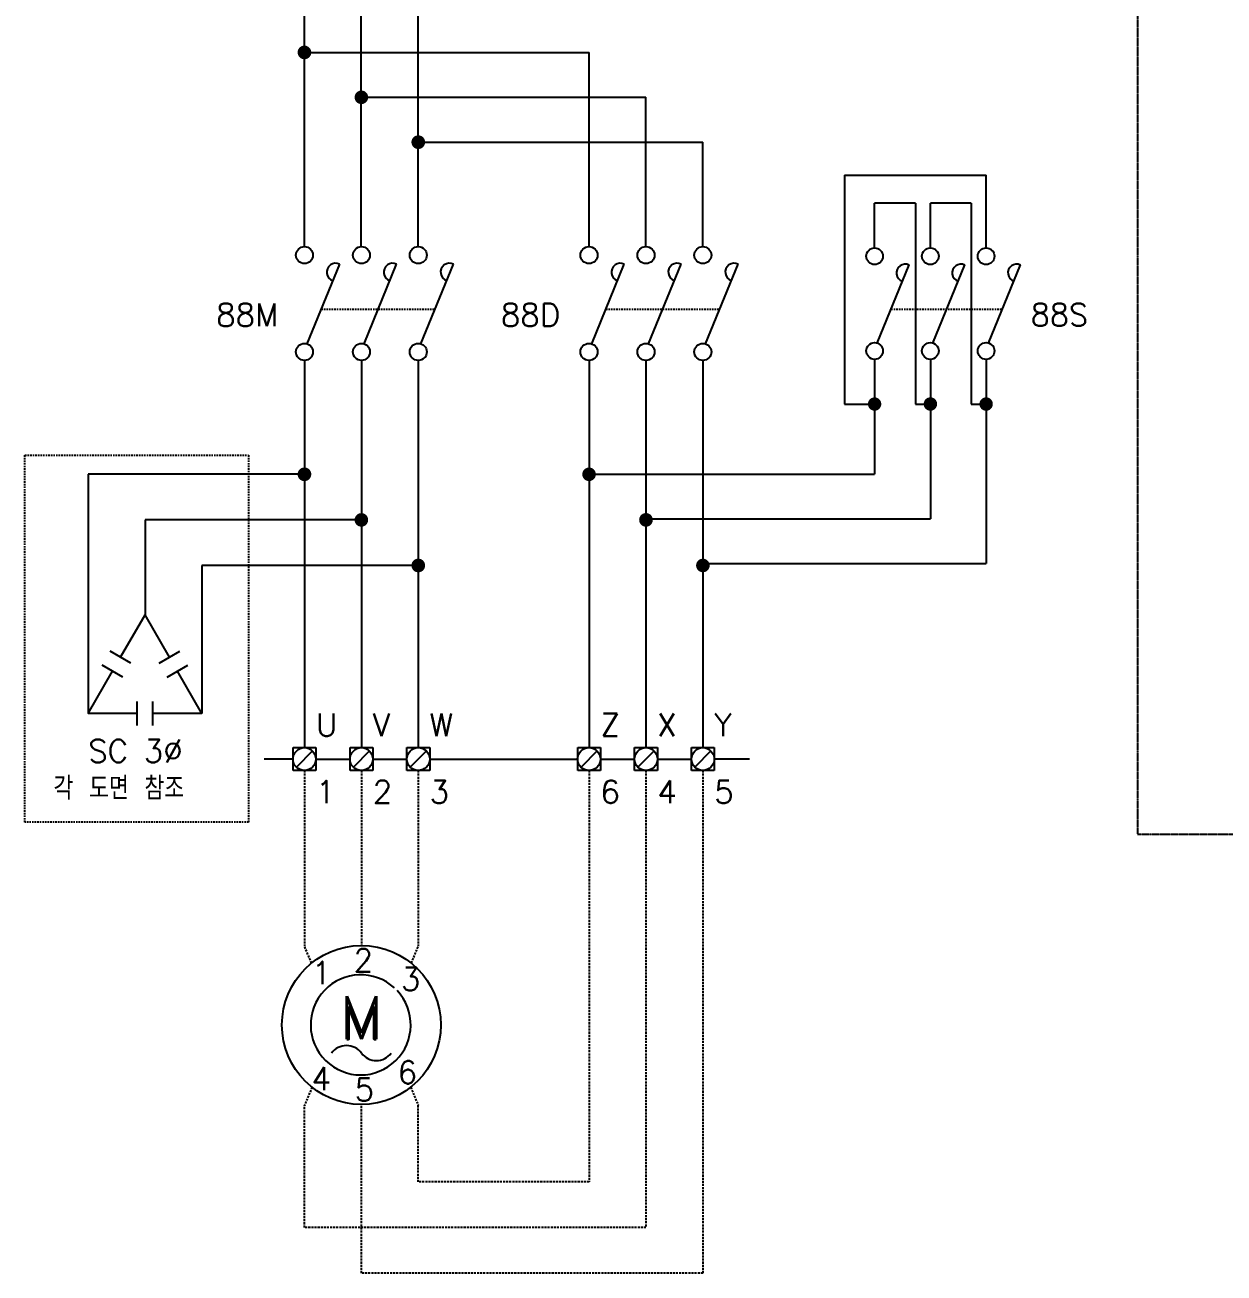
# Model space of a CAD drawing. Header units: millimetres. Extents: x 60229 to 91621, y 21923 to 36546.
# Drawn here: x 79667 to 80825, y 22662 to 23866 of the extents above; entities that cross this region are included whole.
import ezdxf
from ezdxf.enums import TextEntityAlignment as Align

# ---------------------------------------------------------------- set-up
doc = ezdxf.new("R2010")
doc.units = ezdxf.units.MM
for name, pattern in [('CENTER', [2, 1.25, -0.25, 0.25, -0.25]), ('HIDDEN', [2.5, 1.5, -1]), ('HIDDEN2', [3, 2, -1])]:
    doc.linetypes.add(name, pattern=pattern)
doc.styles.add('ROMAND', font='romand')
doc.styles.add('ROMANS', font='romans.shx', dxfattribs={"bigfont": 'fhg.shx'})

msp = doc.modelspace()

# ---------------------------------------------------------------- linework, layer by layer
at = {"color": 3, "linetype": 'CENTER', "lineweight": -2}
for p, q in [((80740.9, 24943.4), (80740.9, 23085.3)), ((80740.9, 23085.3), (85014.5, 23085.3))]:
    msp.add_line(p, q, dxfattribs=at)
at = {"color": 7, "lineweight": -2}
for p, q in [((79936.7, 23652.4), (79936.8, 24112.1)), ((79936.7, 23652.4), (79936.8, 24111.9)), ((79936.7, 23652.4), (79936.8, 24111.9)), ((79991.7, 23652.4), (79991.7, 24111.9)), ((80046.6, 23652.4), (80046.6, 24111.9)), ((80046.6, 23652.4), (80046.6, 24111.9)), ((80046.6, 23652.4), (80046.6, 24111.9)), ((80211.5, 23652.4), (80211.5, 23839.7)), ((80266.5, 23652.4), (80266.5, 23796.4)), ((80321.4, 23652.4), (80321.4, 23753.1)), ((80594.8, 23651.1), (80594.8, 23721.3)), ((80487.2, 23651.1), (80487.2, 23694.1)), ((80541, 23651.1), (80541, 23694.1)), ((79936.8, 23542.5), (79936.8, 23168.8)), ((79991.8, 23542.5), (79991.8, 23168.8)), ((80046.7, 23542.5), (80046.7, 23168.8)), ((80211.5, 23542.5), (80211.5, 23168.8)), ((80266.5, 23542.5), (80266.5, 23168.8)), ((80321.4, 23542.5), (80321.4, 23168.8)), ((80487.2, 23543.5), (80487.2, 23432.6)), ((80541, 23543.5), (80541, 23389.5)), ((80594.8, 23543.5), (80594.8, 23346.5)), ((79728, 23432.6), (79728, 23201.8)), ((80211.5, 23432.6), (80487.2, 23432.6)), ((79782.9, 23388.6), (79782.9, 23297)), ((80265.4, 23389.5), (80541, 23389.5)), ((79837.9, 23344.6), (79837.9, 23201.8)), ((80319.2, 23346.5), (80594.8, 23346.5))]:
    msp.add_line(p, q, dxfattribs=at)
at = {"lineweight": -2}
for p, q in [((79936.8, 23839.7), (80211.5, 23839.7)), ((79991.8, 23796.4), (80266.5, 23796.4)), ((80046.7, 23753.1), (80321.4, 23753.1)), ((80458.1, 23721.3), (80594.8, 23721.3)), ((79939.3, 23558.5), (79970.8, 23635.5)), ((79994.3, 23558.5), (80025.7, 23635.5)), ((80049.2, 23558.5), (80080.7, 23635.5)), ((80214.1, 23558.5), (80245.5, 23635.5)), ((80269, 23558.5), (80300.5, 23635.5)), ((80324, 23558.5), (80355.4, 23635.5)), ((80489.7, 23559.2), (80520.5, 23634.6)), ((80543.5, 23559.2), (80574.3, 23634.6)), ((80597.3, 23559.2), (80628.1, 23634.6)), ((79936.8, 23432.6), (79728, 23432.6)), ((79991.8, 23388.6), (79782.9, 23388.6)), ((80046.7, 23344.6), (79837.9, 23344.6)), ((79759.3, 23256), (79782.9, 23297)), ((79806.6, 23256), (79782.9, 23297)), ((79769.3, 23250.3), (79749.3, 23261.8)), ((79796.6, 23250.3), (79816.6, 23261.8)), ((79761.6, 23236.9), (79741.6, 23248.5)), ((79804.3, 23236.9), (79824.3, 23248.5)), ((79728, 23201.8), (79751.6, 23242.7)), ((79837.9, 23201.8), (79814.3, 23242.7)), ((79775.2, 23190.2), (79775.2, 23213.3)), ((79790.6, 23190.2), (79790.6, 23213.3)), ((79775.2, 23201.8), (79728, 23201.8)), ((79837.9, 23201.8), (79790.6, 23201.8))]:
    msp.add_line(p, q, dxfattribs=at)
at = {"linetype": 'Continuous', "lineweight": -2}
for p, q in [((80458.1, 23721.3), (80458.1, 23500.4)), ((80526.6, 23694.1), (80487.2, 23694.1)), ((80526.6, 23694.1), (80526.6, 23500.4)), ((80580.4, 23694.1), (80541, 23694.1)), ((80580.4, 23694.1), (80580.4, 23500.4)), ((80458.1, 23500.4), (80487.2, 23500.4)), ((80526.6, 23500.4), (80541, 23500.4)), ((80580.4, 23500.4), (80594.8, 23500.4))]:
    msp.add_line(p, q, dxfattribs=at)
at = {"color": 3, "linetype": 'HIDDEN', "lineweight": -2}
for p, q in [((79953, 23591.9), (80062.9, 23591.9)), ((80227.7, 23591.9), (80337.6, 23591.9)), ((80503.1, 23591.9), (80610.7, 23591.9))]:
    msp.add_line(p, q, dxfattribs=at)
at = {"color": 3, "lineweight": -2}
for p, q in [((79925.8, 23168.8), (79947.8, 23168.8)), ((79925.8, 23146.8), (79925.8, 23168.8)), ((79944.6, 23165.6), (79929, 23150)), ((79947.8, 23168.8), (79947.8, 23146.8)), ((79980.8, 23146.8), (79980.8, 23168.8)), ((79980.8, 23168.8), (80002.7, 23168.8)), ((79999.5, 23165.6), (79984, 23150)), ((80002.7, 23168.8), (80002.7, 23146.8)), ((80035.7, 23146.8), (80035.7, 23168.8)), ((80035.7, 23168.8), (80057.7, 23168.8)), ((80054.5, 23165.6), (80038.9, 23150)), ((80057.7, 23168.8), (80057.7, 23146.8)), ((80200.6, 23146.8), (80200.6, 23168.8)), ((80200.6, 23168.8), (80222.5, 23168.8)), ((80219.3, 23165.6), (80203.8, 23150)), ((80222.5, 23168.8), (80222.5, 23146.8)), ((80255.5, 23146.8), (80255.5, 23168.8)), ((80255.5, 23168.8), (80277.5, 23168.8)), ((80274.3, 23165.6), (80258.7, 23150)), ((80277.5, 23168.8), (80277.5, 23146.8)), ((80310.5, 23168.8), (80332.4, 23168.8)), ((80310.5, 23146.8), (80310.5, 23168.8)), ((80329.2, 23165.6), (80313.7, 23150)), ((80332.4, 23168.8), (80332.4, 23146.8)), ((79925.8, 23157.8), (79897.9, 23157.8)), ((79947.8, 23157.8), (79980.8, 23157.8)), ((80002.7, 23157.8), (80035.7, 23157.8)), ((80057.7, 23157.8), (80200.6, 23157.8)), ((80222.5, 23157.8), (80255.5, 23157.8)), ((80277.5, 23157.8), (80310.5, 23157.8)), ((80366.3, 23157.8), (80332.4, 23157.8)), ((79947.8, 23146.8), (79925.8, 23146.8)), ((80002.7, 23146.8), (79980.8, 23146.8)), ((80057.7, 23146.8), (80035.7, 23146.8)), ((80222.5, 23146.8), (80200.6, 23146.8)), ((80277.5, 23146.8), (80255.5, 23146.8)), ((80332.4, 23146.8), (80310.5, 23146.8))]:
    msp.add_line(p, q, dxfattribs=at)
at = {"color": 7, "linetype": 'HIDDEN2', "lineweight": -2}
for p, q in [((79936.8, 23146.8), (79936.8, 22977.4)), ((79991.8, 23146.8), (79991.8, 22977.9)), ((80046.7, 23146.8), (80046.7, 22977.4)), ((79943.7, 22960.9), (79936.8, 22977.4)), ((79991.8, 22970.3), (79991.8, 22970.2)), ((80040, 22960.9), (80046.7, 22977)), ((79944.1, 22841.1), (79936.8, 22823.5)), ((80039.4, 22841), (80046.7, 22823.5)), ((79936.8, 22705.8), (79936.8, 22823.5)), ((79991.8, 22661.8), (79991.8, 22824.5)), ((80046.7, 22749.7), (80046.7, 22823.5))]:
    msp.add_line(p, q, dxfattribs=at)
at = {"linetype": 'HIDDEN2', "lineweight": -2}
for p, q in [((80211.5, 23146.8), (80211.5, 22749.7)), ((80266.5, 23146.8), (80266.5, 22705.8)), ((80321.4, 23146.8), (80321.4, 22661.8)), ((80211.5, 22749.7), (80046.7, 22749.7)), ((80266.5, 22705.8), (79936.8, 22705.8)), ((80321.4, 22661.8), (79991.8, 22661.8))]:
    msp.add_line(p, q, dxfattribs=at)
at = {"lineweight": -2}
for points, const_width in [([(79933.5, 23839.7, 1), (79940.1, 23839.7, 1)], 6.59), ([(79988.5, 23796.4, 1), (79995, 23796.4, 1)], 6.59), ([(80043.4, 23753.1, 1), (80050, 23753.1, 1)], 6.59), ([(80484, 23500.4, 1), (80490.4, 23500.4, 1)], 6.46), ([(80537.8, 23500.4, 1), (80544.3, 23500.4, 1)], 6.46), ([(80591.6, 23500.4, 1), (80598.1, 23500.4, 1)], 6.46), ([(79933.5, 23432.6, 1), (79940.1, 23432.6, 1)], 6.59), ([(80208.3, 23432.6, 1), (80214.8, 23432.6, 1)], 6.59), ([(79988.5, 23388.6, 1), (79995, 23388.6, 1)], 6.59), ([(80263.2, 23388.6, 1), (80269.8, 23388.6, 1)], 6.59), ([(80043.4, 23344.6, 1), (80050, 23344.6, 1)], 6.59), ([(80318.2, 23344.6, 1), (80324.7, 23344.6, 1)], 6.59)]:
    msp.add_lwpolyline(points, format="xyb", close=True, dxfattribs=dict(at, const_width=const_width))
at = {"color": 2, "linetype": 'HIDDEN', "lineweight": -2}
msp.add_lwpolyline([(79667, 23451), (79882.8, 23451), (79882.8, 23096.9), (79667, 23096.9)], close=True, dxfattribs=at)
at = {"lineweight": -2}
for centre, radius in [((79936.8, 23644.1), 8.24), ((79991.8, 23644.1), 8.24), ((80046.7, 23644.1), 8.24), ((80211.5, 23644.1), 8.24), ((80266.5, 23644.1), 8.24), ((80321.4, 23644.1), 8.24), ((80487.2, 23643), 8.07), ((80541, 23643), 8.07), ((80594.8, 23643), 8.07), ((79936.8, 23550.7), 8.24), ((79991.8, 23550.7), 8.24), ((80046.7, 23550.7), 8.24), ((80211.5, 23550.7), 8.24), ((80266.5, 23550.7), 8.24), ((80321.4, 23550.7), 8.24), ((80487.2, 23551.6), 8.07), ((80541, 23551.6), 8.07), ((80594.8, 23551.6), 8.07), ((79991.8, 22901.2), 76.7)]:
    msp.add_circle(centre, radius, dxfattribs=at)
at = {"color": 3, "lineweight": -2}
for centre in [(79936.8, 23157.8), (79991.8, 23157.8), (80046.7, 23157.8), (80211.5, 23157.8), (80266.5, 23157.8), (80321.4, 23157.8)]:
    msp.add_circle(centre, 11, dxfattribs=at)
at = {"lineweight": -2}
for centre, radius in [((79967, 23627.6), 8.69), ((80022, 23627.6), 8.69), ((80076.9, 23627.6), 8.69), ((80241.8, 23627.6), 8.69), ((80296.7, 23627.6), 8.69), ((80351.7, 23627.6), 8.69), ((80516.8, 23626.9), 8.51), ((80570.6, 23626.9), 8.51), ((80624.4, 23626.9), 8.51)]:
    msp.add_arc(centre, radius, 64.3116, 251.2012, dxfattribs=at)
at = {"color": 3, "lineweight": -2}
msp.add_arc((79991.1, 22901.3), 48.3, 47.551, 43.45, dxfattribs=at)
at = {"color": 7, "lineweight": -2}
for centre, start, end in [((79977.4, 22863.3), 36.8699, 143.1301), ((80006.2, 22884.9), 216.8699, 323.1301)]:
    msp.add_arc(centre, 18, start, end, dxfattribs=at)

# ---------------------------------------------------------------- texts
at = {"color": 7, "lineweight": -2, "style": 'ROMANS'}
for s, height, p in [('88M', 21.98, (79851.5, 23575.4)), ('88D', 21.98, (80126.3, 23575.4)), ('88S', 21.52, (80637.9, 23575.8)), ('SC 3%%C', 21.97, (79728, 23154.6))]:
    msp.add_text(s, height=height, dxfattribs=at).set_placement(p)
at = {"lineweight": -2, "style": 'ROMANS'}
for s, p in [('U', (79947.8, 23179.8)), ('V', (80002.7, 23179.8)), ('W', (80057.7, 23179.8)), ('Z', (80222.5, 23179.8)), ('X', (80277.5, 23179.8)), ('Y', (80332.4, 23179.8)), ('1', (79947.8, 23115.1)), ('2', (80002.7, 23115.1)), ('3', (80057.7, 23115.1)), ('6', (80222.5, 23115.1)), ('4', (80277.5, 23115.1)), ('5', (80332.4, 23115.1)), ('2', (79984.2, 22952.6)), ('1', (79943.7, 22940.5)), ('3', (80029.9, 22934.5)), ('4', (79943.6, 22838.4)), ('6', (80026.8, 22844.5)), ('5', (79985.3, 22828))]:
    msp.add_text(s, height=22, dxfattribs=at).set_placement(p)
at = {"color": 4, "lineweight": -2, "style": 'ROMANS'}
msp.add_text('각 도면 참조', height=21.97, dxfattribs=at).set_placement((79694.6, 23118.7))
at = {"color": 7, "lineweight": -2, "style": 'ROMAND'}
msp.add_text('M', height=41.5, dxfattribs=at).set_placement((79991.8, 22887.5), align=Align.CENTER)

doc.saveas('drawing.dxf')
